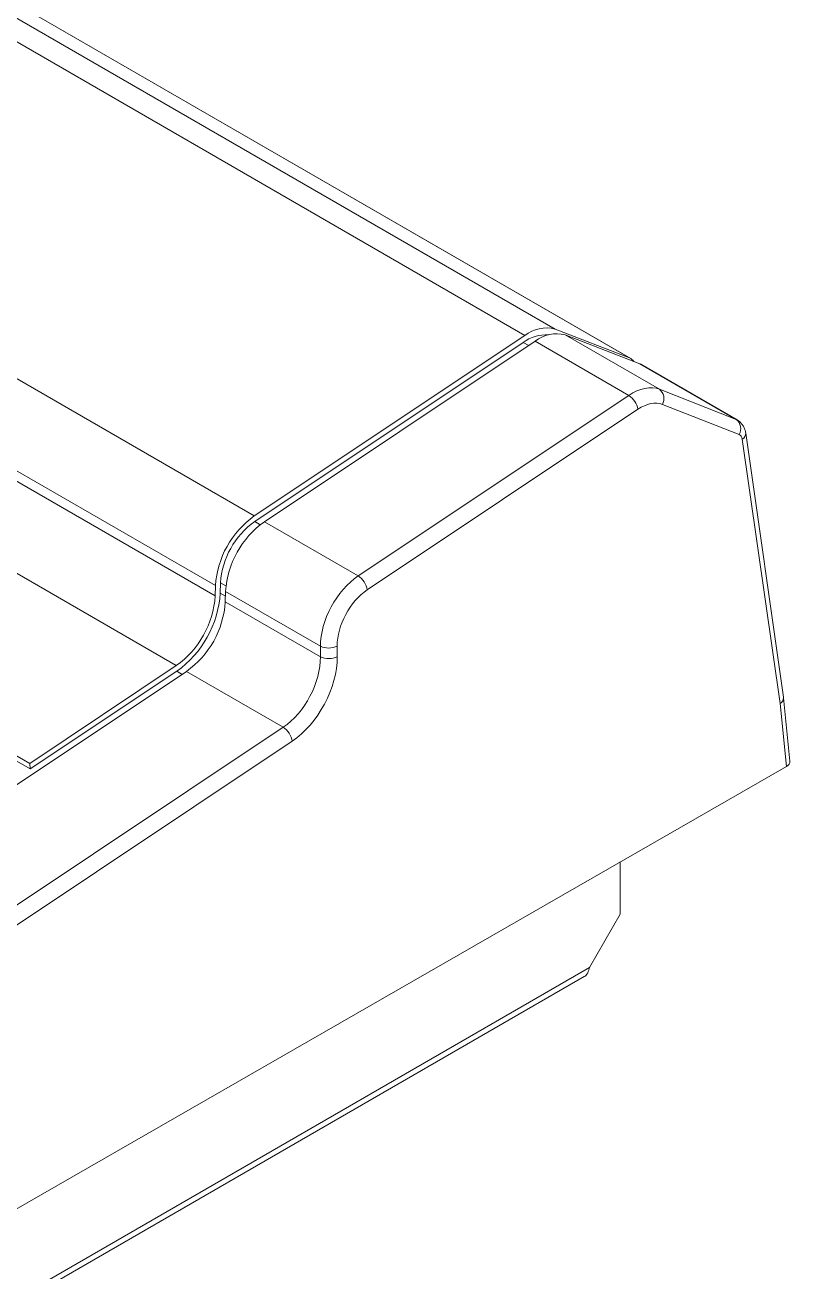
# Model space of a CAD drawing. Header units: millimetres. Extents: x 34 to 261, y 11 to 208.
# Drawn here: x 248.44 to 261.28, y 158.3 to 179.21 of the extents above; entities that cross this region are included whole.
import ezdxf

# ---------------------------------------------------------------- set-up
doc = ezdxf.new("R2010")
doc.units = ezdxf.units.MM

msp = doc.modelspace()

# ---------------------------------------------------------------- linework, layer by layer
at = {"color": 7, "linetype": 'Continuous', "lineweight": 15}
for p, q in [((200.3698, 206.9883), (257.3343, 174.1034)), ((256.8267, 173.9975), (199.8621, 206.8824)), ((258.583, 173.621), (201.6185, 206.5059)), ((258.6018, 173.612), (201.6373, 206.4969)), ((195.3211, 203.8548), (252.2856, 170.9699)), ((251.6334, 169.8017), (194.6689, 202.6866)), ((194.6648, 202.5126), (251.6293, 169.6277)), ((250.9771, 168.4595), (194.0125, 201.3444)), ((248.518, 166.82), (191.5535, 199.7049)), ((248.5246, 166.7261), (191.56, 199.611)), ((256.8267, 173.9975), (252.2856, 170.9699)), ((258.583, 173.621), (257.3343, 174.1034)), ((257.504, 174.0054), (259.0824, 173.0942)), ((257.504, 174.0054), (258.7527, 173.523)), ((256.7988, 173.8806), (252.2922, 170.876)), ((252.4553, 170.8719), (256.9964, 173.8995)), ((258.5692, 172.9915), (256.9964, 173.8995)), ((260.3708, 172.5889), (258.7527, 173.523)), ((258.7527, 173.523), (258.7715, 173.514)), ((260.3899, 172.5798), (258.7715, 173.514)), ((259.0824, 173.0942), (260.3708, 172.5889)), ((254.0286, 169.9637), (258.5692, 172.9915)), ((258.7211, 172.7589), (254.1805, 169.731)), ((260.4211, 172.3351), (259.1328, 172.8404)), ((261.1085, 167.8245), (260.4742, 172.2564)), ((261.1655, 167.9289), (260.5312, 172.3609)), ((252.4553, 170.8719), (254.0286, 169.9637)), ((251.6334, 169.8017), (251.6293, 169.6277)), ((251.7182, 169.8479), (251.7141, 169.674)), ((251.799, 169.5298), (251.8031, 169.7037)), ((251.799, 169.5298), (253.3953, 168.6082)), ((253.3942, 168.7851), (251.8031, 169.7037)), ((253.3953, 168.6082), (253.3942, 168.7851)), ((253.6765, 168.7862), (253.6776, 168.6093)), ((215.9772, 144.9133), (251.1468, 168.3615)), ((250.9771, 168.4595), (248.518, 166.82)), ((250.9836, 168.3656), (248.5246, 166.7261)), ((252.7698, 167.4246), (251.1468, 168.3615)), ((261.2725, 166.8561), (261.1665, 167.9204)), ((261.2137, 166.7675), (261.1085, 167.8245)), ((217.6039, 143.9742), (252.7698, 167.4246)), ((252.9216, 167.192), (217.7558, 143.7416)), ((248.5246, 166.7261), (248.518, 166.82)), ((217.0754, 141.4191), (261.2137, 166.7675)), ((258.4262, 165.1667), (258.4262, 164.2903)), ((257.9107, 163.3975), (258.4262, 164.2903)), ((220.1393, 141.5925), (257.9107, 163.3975)), ((220.0771, 141.4551), (257.8184, 163.2427))]:
    msp.add_line(p, q, dxfattribs=at)
at = {"color": 8, "linetype": 'Continuous', "lineweight": 15}
for p, q in [((256.7988, 173.8806), (256.8895, 173.8283)), ((252.2922, 170.876), (252.3861, 170.8218)), ((251.7182, 169.8479), (251.8093, 169.7953)), ((251.7141, 169.674), (251.8012, 169.6237)), ((250.9836, 168.3656), (251.0743, 168.3132))]:
    msp.add_line(p, q, dxfattribs=at)
at = {"color": 7, "linetype": 'Continuous', "lineweight": 15}
for centre, radius, start, end in [((257.1843, 173.5526), 0.5709, 74.76812, 128.7958), ((257.1864, 173.3582), 0.6505, 86.92319, 126.56978), ((257.354, 173.4546), 0.5709, 74.76812, 128.7958), ((258.5305, 173.4892), 0.1418, 30.76496, 68.25707), ((258.9657, 172.9391), 0.1941, 329.42416, 53.02168), ((258.3922, 172.7101), 0.3325, 8.45053, 57.8338), ((260.254, 172.4338), 0.1941, 329.42416, 53.02168), ((253.1896, 169.699), 1.5596, 125.42402, 176.22575), ((253.0877, 169.7576), 1.3725, 125.42402, 176.22575), ((253.3593, 169.601), 1.5596, 125.42402, 176.22575), ((253.8516, 169.6822), 0.3325, 8.45053, 57.8338), ((250.0731, 169.7304), 1.5596, 305.42402, 356.22575), ((249.9711, 169.789), 1.7468, 305.42402, 356.22575), ((250.2428, 169.6324), 1.5596, 305.42402, 356.22575), ((253.5343, 169.0792), 0.3257, 244.52252, 295.89469), ((253.5354, 168.9022), 0.3257, 244.52252, 295.89469), ((260.9675, 167.9006), 0.2, 5.68724, 8.14424), ((252.5927, 167.1431), 0.3325, 8.45053, 57.8338)]:
    msp.add_arc(centre, radius, start, end, dxfattribs=at)
at = {"color": 8, "linetype": 'Continuous', "lineweight": 15}
for centre, radius, start, end in [((260.4167, 172.3556), 0.1147, 300.1188, 2.64886), ((261.0538, 167.9221), 0.1119, 299.24596, 3.49083), ((261.0583, 167.9203), 0.1082, 297.60893, 0.03043)]:
    msp.add_arc(centre, radius, start, end, dxfattribs=at)
at = {"color": 7, "linetype": 'Continuous', "lineweight": 15}
for centre, major_axis, ratio, start_param, end_param in [((258.6436, 172.1975), (0.4799, 0.8775), 0.5945043, 0.0761767, 0.8488786), ((258.7846, 172.1214), (0.3797, 0.7044), 0.5987161, 0.0724859, 0.8451879), ((260.1931, 172.2315), (0.195, 0.3493), 0.5881331, 6.1385031, 6.2747947), ((260.3341, 172.1554), (0.0949, 0.1761), 0.5987161, 5.6024585, 6.3556712), ((254.1031, 169.1696), (0.4799, 0.8775), 0.5945043, 0.8488786, 2.3149552), ((254.244, 169.0935), (0.3797, 0.7044), 0.5987161, 0.8451879, 2.3112645), ((252.6854, 168.2243), (0.4694, 0.8834), 0.6028979, 3.9829822, 5.4490588), ((252.8264, 168.1482), (0.5696, 1.0566), 0.5987161, 3.9867806, 5.4528571), ((261.0722, 166.8492), (0.2006, 0.0004), 0.575722, 5.4941773, 6.3392734)]:
    msp.add_ellipse(centre, major_axis=major_axis, ratio=ratio, start_param=start_param, end_param=end_param, dxfattribs=at)
at = {"color": 8, "linetype": 'Continuous', "lineweight": 15}
msp.add_ellipse((260.1931, 172.2315), major_axis=(0.195, 0.3493), ratio=0.5881331, start_param=6.2747947, end_param=6.364701, dxfattribs=at)
at = {"color": 7, "linetype": 'Continuous', "lineweight": 15}
for points, knots in [([(260.5312, 172.3609), (260.5273, 172.3806), (260.5194, 172.4205), (260.4937, 172.4751), (260.4595, 172.524), (260.4296, 172.549), (260.4147, 172.5615)], [0, 0, 0, 0, 0.24601969, 0.4973767, 0.75003114, 1, 1, 1, 1]), ([(257.9107, 163.3975), (257.9021, 163.3653), (257.8848, 163.301), (257.8464, 163.2501), (257.8184, 163.2427), (257.8184, 163.2427)], [0, 0, 0, 0, 0.4999489, 0.9998979, 1, 1, 1, 1])]:
    msp.add_open_spline(points, degree=3, knots=knots, dxfattribs=at)

doc.saveas('drawing.dxf')
